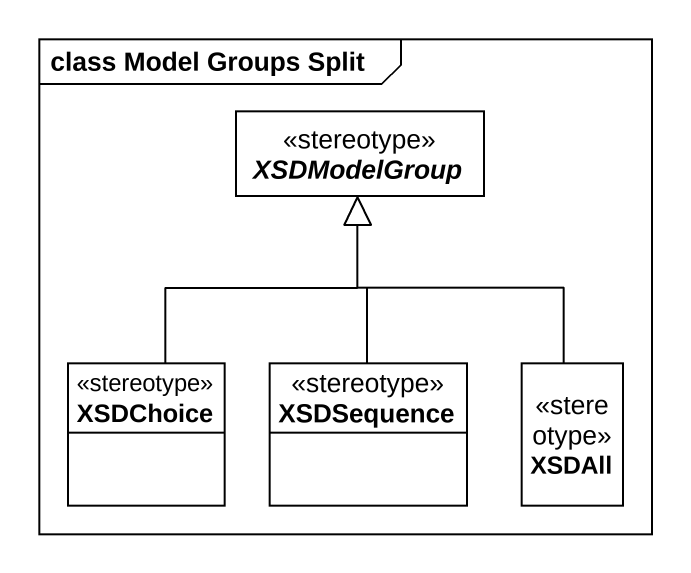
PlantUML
@startuml
mainframe class Model Groups Split
hide circle
hide empty members
abstract class XSDModelGroup <<stereotype>>
class XSDChoice <<stereotype>>
class XSDSequence <<stereotype>>
class XSDAll <<stereotype>>
XSDChoice -up-|> XSDModelGroup
XSDSequence -up-|> XSDModelGroup
XSDAll -up-|> XSDModelGroup
@enduml
